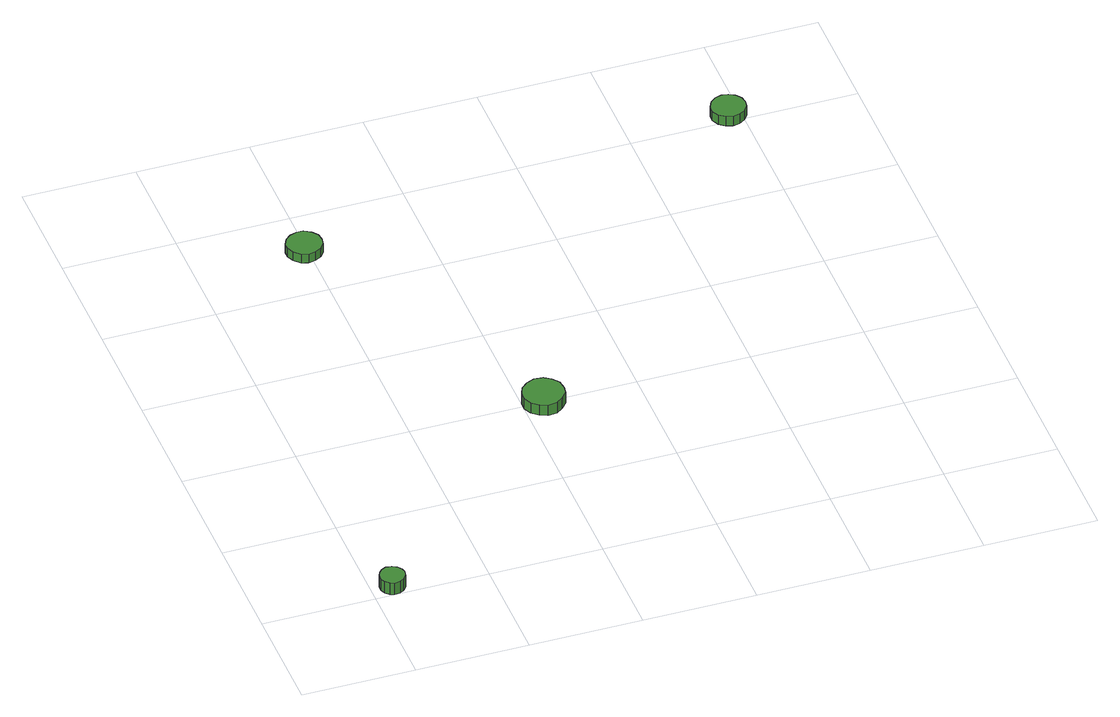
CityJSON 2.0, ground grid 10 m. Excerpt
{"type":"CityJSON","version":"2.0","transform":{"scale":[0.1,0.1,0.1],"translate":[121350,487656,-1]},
"CityObjects":{
"tree1":{"type":"SolitaryVegetationObject","attributes":{"function":"something"},"geometry":[{"type":"MultiSurface","lod":"1","boundaries":[[[0,1,2,3,4,5,6,7,8,9,10,11,12,13,14]],[[15,16,17,18,19,20,21,22,23,24,25,26,27,28,29]],[[0,29,28,1]],[[1,28,27,2]],[[2,27,26,3]],[[3,26,25,4]],[[4,25,24,5]],[[5,24,23,6]],[[6,23,22,7]],[[7,22,21,8]],[[8,21,20,9]],[[9,20,19,10]],[[10,19,18,11]],[[11,18,17,12]],[[12,17,16,13]],[[13,16,15,14]],[[14,15,29,0]]]}]},
"tree2":{"type":"SolitaryVegetationObject","attributes":{"function":"something"}},
"tree3":{"type":"SolitaryVegetationObject","attributes":{"function":"something"},"geometry":[{"type":"MultiSurface","lod":"1","boundaries":[[[30,31,32,33,34,35,36,37,38,39,40,41,42,43,44]],[[45,46,47,48,49,50,51,52,53,54,55,56,57,58,59]],[[30,59,58,31]],[[31,58,57,32]],[[32,57,56,33]],[[33,56,55,34]],[[34,55,54,35]],[[35,54,53,36]],[[36,53,52,37]],[[37,52,51,38]],[[38,51,50,39]],[[39,50,49,40]],[[40,49,48,41]],[[41,48,47,42]],[[42,47,46,43]],[[43,46,45,44]],[[44,45,59,30]]]}]},
"tree4":{"type":"SolitaryVegetationObject","attributes":{"function":"something"},"geometry":[{"type":"MultiSurface","lod":"1","boundaries":[[[60,61,62,63,64,65,66,67,68,69,70,71,72,73,74]],[[75,76,77,78,79,80,81,82,83,84,85,86,87,88,89]],[[60,89,88,61]],[[61,88,87,62]],[[62,87,86,63]],[[63,86,85,64]],[[64,85,84,65]],[[65,84,83,66]],[[66,83,82,67]],[[67,82,81,68]],[[68,81,80,69]],[[69,80,79,70]],[[70,79,78,71]],[[71,78,77,72]],[[72,77,76,73]],[[73,76,75,74]],[[74,75,89,60]]]}]},
"tree5":{"type":"SolitaryVegetationObject","attributes":{"function":"something"}},
"tree6":{"type":"SolitaryVegetationObject","attributes":{"function":"something"},"geometry":[{"type":"MultiSurface","lod":"1","boundaries":[[[90,91,92,93,94,95,96,97,98,99,100,101,102,103,104]],[[105,106,107,108,109,110,111,112,113,114,115,116,117,118,119]],[[90,119,118,91]],[[91,118,117,92]],[[92,117,116,93]],[[93,116,115,94]],[[94,115,114,95]],[[95,114,113,96]],[[96,113,112,97]],[[97,112,111,98]],[[98,111,110,99]],[[99,110,109,100]],[[100,109,108,101]],[[101,108,107,102]],[[102,107,106,103]],[[103,106,105,104]],[[104,105,119,90]]]}]}
},
"vertices":[
[30,12,20],[29,16,20],[26,20,20],[22,22,20],[17,23,20],[13,21,20],[10,18,20],[8,14,20],[8,9,20],[10,5,20],[13,2,20],[17,0,20],[22,1,20],[26,3,20],[29,7,20],[29,7,8],[26,3,8],[22,1,8],[17,0,8],[13,2,8],[10,5,8],[8,9,8],[8,14,8],[10,18,8],[13,21,8],[17,23,8],[22,22,8],[26,20,8],[29,16,8],[30,12,8],
[112,454,18],[111,460,18],[107,465,18],[101,469,18],[95,469,18],[89,467,18],[84,463,18],[81,457,18],[81,451,18],[84,445,18],[89,440,18],[95,438,18],[101,439,18],[107,442,18],[111,447,18],[111,447,9],[107,442,9],[101,439,9],[95,438,9],[89,440,9],[84,445,9],[81,451,9],[81,457,9],[84,463,9],[89,467,9],[95,469,9],[101,469,9],[107,465,9],[111,460,9],[112,454,9],
[236,200,19],[235,208,19],[230,214,19],[224,218,19],[216,219,19],[209,216,19],[203,211,19],[200,204,19],[200,197,19],[203,190,19],[209,185,19],[216,182,19],[224,183,19],[230,187,19],[235,193,19],[235,193,8],[230,187,8],[224,183,8],[216,182,8],[209,185,8],[203,190,8],[200,197,8],[200,204,8],[203,211,8],[209,216,8],[216,219,8],[224,218,8],[230,214,8],[235,208,8],[236,200,8],
[504,509,18],[503,515,18],[499,520,18],[494,523,18],[488,524,18],[482,522,18],[477,518,18],[474,512,18],[474,506,18],[477,500,18],[482,496,18],[488,494,18],[494,495,18],[499,498,18],[503,503,18],[503,503,8],[499,498,8],[494,495,8],[488,494,8],[482,496,8],[477,500,8],[474,506,8],[474,512,8],[477,518,8],[482,522,8],[488,524,8],[494,523,8],[499,520,8],[503,515,8],[504,509,8]
]}
